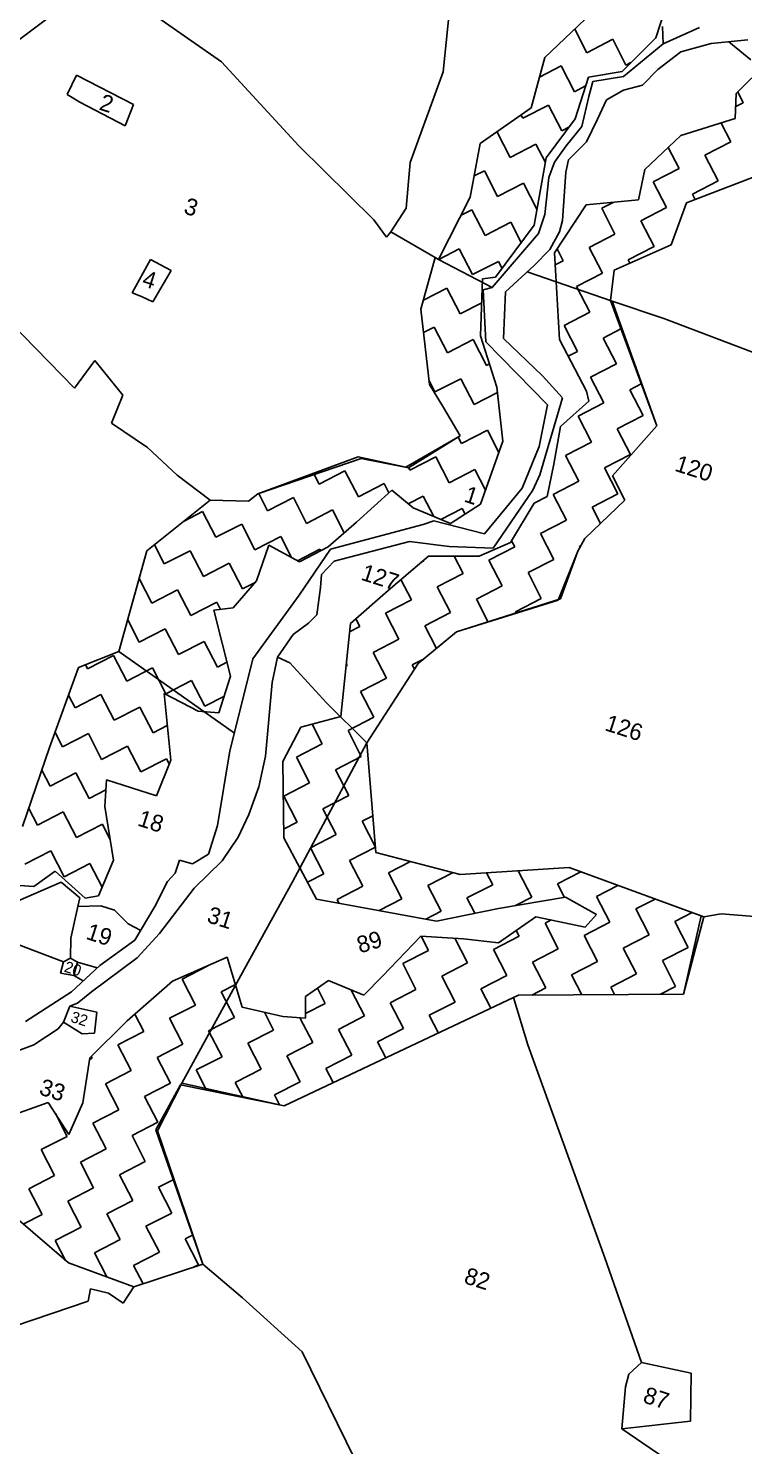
# Model space of a CAD drawing. Header units: metres. Extents: x 325249 to 329200, y 1813160 to 1816809.
# Drawn here: x 326518 to 327316, y 1814425 to 1816007 of the extents above; entities that cross this region are included whole.
import ezdxf
from ezdxf.enums import TextEntityAlignment as Align

# ---------------------------------------------------------------- set-up
doc = ezdxf.new("R2010")
doc.units = ezdxf.units.M
for name, color, linetype in [('POLY_HATCH', 12, 'Continuous'), ('POLY_PARCEL', 6, 'Continuous'), ('POLY_WATER', 4, 'Continuous'), ('TEXT_PARCEL', 7, 'Continuous'), ('V_BOUND_LINE', 7, 'Continuous')]:
    doc.layers.add(name, color=color, linetype=linetype)
doc.styles.add('TEXT_MAP', font='', dxfattribs={"height": 0.5})
doc.styles.get('TEXT_MAP').set_extended_font_data('Kruti Dev 050')

msp = doc.modelspace()

# ---------------------------------------------------------------- linework, layer by layer
at = {"layer": 'POLY_HATCH'}
for p, q in [((327161.6, 1816038.3), (327094.1, 1815974.2)), ((327218.1, 1815996.1), (327228.4, 1816028.2)), ((327180.3, 1815958.8), (327218.1, 1815996.1)), ((327094.1, 1815974.2), (327078.9, 1815918.3)), ((327142.9, 1815952.5), (327180.3, 1815958.8)), ((327343.1, 1815969.2), (327307.6, 1815934.1)), ((327127.9, 1815905.8), (327142.9, 1815952.5)), ((327307.6, 1815934.1), (327306.7, 1815906.1)), ((327078.9, 1815918.3), (327021.9, 1815878.5)), ((327095.7, 1815862.4), (327127.9, 1815905.8)), ((327306.7, 1815906.1), (327246, 1815887.1)), ((327021.9, 1815878.5), (327011, 1815818.5)), ((327246, 1815887.1), (327205.6, 1815849.5)), ((327082.3, 1815787.2), (327095.7, 1815862.4)), ((327205.6, 1815849.5), (327198.7, 1815815.4)), ((327252.4, 1815812.3), (327347, 1815848.7)), ((327011, 1815818.5), (326975.7, 1815748.8)), ((327198.7, 1815815.4), (327140.3, 1815809.8)), ((327140.3, 1815809.8), (327104.9, 1815756.4)), ((327235.2, 1815765.2), (327252.4, 1815812.3)), ((327039, 1815729.1), (327082.3, 1815787.2)), ((326971.9, 1815751), (326955.9, 1815693.5)), ((327104.9, 1815756.4), (327110.4, 1815659.7)), ((327171.6, 1815737.1), (327235.2, 1815765.2)), ((327167.4, 1815703.3), (327171.6, 1815737.1)), ((327022.5, 1815663.8), (327024.5, 1815727.3)), ((327024.5, 1815727.3), (327039, 1815729.1)), ((326955.9, 1815693.5), (326965.5, 1815609.4)), ((327219, 1815563.3), (327167.4, 1815703.3)), ((327040.7, 1815606.4), (327022.5, 1815663.8)), ((327110.4, 1815659.7), (327140.5, 1815602)), ((326965.5, 1815609.4), (326981.3, 1815583.8)), ((327047.2, 1815546.3), (327040.7, 1815606.4)), ((327140.5, 1815602), (327143.1, 1815591)), ((326981.3, 1815583.8), (326999.7, 1815552.1)), ((327143.1, 1815591), (327111.7, 1815562.7)), ((327111.7, 1815562.7), (327104.3, 1815520.6)), ((327169.5, 1815507.6), (327219, 1815563.3)), ((326999.7, 1815552.1), (326941.9, 1815516.3)), ((327022.5, 1815475.8), (327047.2, 1815546.3)), ((326889.2, 1815527), (326774, 1815487.3)), ((326941.9, 1815516.3), (326889.2, 1815527)), ((327104.3, 1815520.6), (327096.8, 1815484.6)), ((327183.5, 1815480.5), (327169.5, 1815507.6)), ((326774, 1815487.3), (326763.4, 1815479.3)), ((326883.9, 1815455.8), (326923.3, 1815491.5)), ((326923.3, 1815491.5), (326947.1, 1815472)), ((327096.8, 1815484.6), (327082.3, 1815477.1)), ((326720.9, 1815480.4), (326650.2, 1815423.8)), ((326763.4, 1815479.3), (326720.9, 1815480.4)), ((326947.1, 1815472), (326988.8, 1815454.4)), ((326988.8, 1815454.4), (327022.5, 1815475.8)), ((327082.3, 1815477.1), (327056, 1815433)), ((327138.8, 1815437.5), (327183.5, 1815480.5)), ((326852.5, 1815428.3), (326883.9, 1815455.8)), ((327131.1, 1815423.5), (327138.8, 1815437.5)), ((326650.2, 1815423.8), (326618.8, 1815311.5)), ((326772.6, 1815390.5), (326786.4, 1815430.1)), ((326786.4, 1815430.1), (326820.3, 1815411.7)), ((326820.3, 1815411.7), (326852.5, 1815428.3)), ((327056, 1815433), (327020.8, 1815417.9)), ((327109, 1815368.7), (327131.1, 1815423.5)), ((326964.2, 1815417.9), (326919.5, 1815379.6)), ((327020.8, 1815417.9), (326964.2, 1815417.9)), ((326746.4, 1815360.3), (326772.6, 1815390.5)), ((326919.5, 1815379.6), (326877.3, 1815342.6)), ((326725, 1815357.5), (326746.4, 1815360.3)), ((326743.4, 1815283.9), (326725, 1815357.5)), ((326995.8, 1815333.4), (327109, 1815368.7)), ((326877.3, 1815342.6), (326866.4, 1815239)), ((326952.8, 1815298.1), (326995.8, 1815333.4)), ((326618.8, 1815311.5), (326573.9, 1815293.8)), ((326573.9, 1815293.8), (326541.7, 1815204.4)), ((326895.7, 1815209.5), (326952.8, 1815298.1)), ((326730.3, 1815243), (326743.4, 1815283.9)), ((326676.8, 1815190.3), (326669.5, 1815264.7)), ((326669.5, 1815264.7), (326707.3, 1815245)), ((326707.3, 1815245), (326730.3, 1815243)), ((326866.4, 1815239), (326822, 1815226.9)), ((326822, 1815226.9), (326801.8, 1815188.9)), ((326541.7, 1815204.4), (326511.6, 1815116.1)), ((326905.8, 1815087.2), (326895.7, 1815209.5)), ((326660.8, 1815150.4), (326676.8, 1815190.3)), ((326801.8, 1815188.9), (326802.8, 1815103.7)), ((326603.3, 1815138.7), (326605.2, 1815168.2)), ((326605.2, 1815168.2), (326660.8, 1815150.4)), ((326613.1, 1815078.7), (326603.3, 1815138.7)), ((326802.8, 1815103.7), (326839.5, 1815035.3)), ((326999.6, 1815062.5), (326905.8, 1815087.2)), ((326596.1, 1815039), (326613.1, 1815078.7)), ((326524.1, 1815049.2), (326547.9, 1815066.3)), ((326547.9, 1815066.3), (326581.2, 1815036.2)), ((327121.3, 1815070.3), (326999.6, 1815062.5)), ((327268.6, 1815016.4), (327121.3, 1815070.3)), ((326468.4, 1815053.1), (326524.1, 1815049.2)), ((326581.2, 1815036.2), (326596.1, 1815039)), ((326839.5, 1815035.3), (326973.3, 1815010.6)), ((326973.3, 1815010.6), (327042.6, 1815024.8)), ((327042.6, 1815024.8), (327117.4, 1815037.2)), ((327117.4, 1815037.2), (327151.7, 1815018.2)), ((327084.1, 1815015.6), (327042.4, 1814986.5)), ((327139.1, 1815004), (327084.1, 1815015.6)), ((327151.7, 1815018.2), (327139.1, 1815004)), ((327248.7, 1814929.2), (327268.6, 1815016.4)), ((326955.8, 1814994), (326913.1, 1814949.1)), ((327003.4, 1814990.9), (326955.8, 1814994)), ((327042.4, 1814986.5), (327003.4, 1814990.9)), ((326739.9, 1814970.6), (326678.7, 1814943.7)), ((326756.4, 1814914.8), (326739.9, 1814970.6)), ((326853, 1814944.5), (326827, 1814926.5)), ((326892.2, 1814927.9), (326853, 1814944.5)), ((326913.1, 1814949.1), (326892.2, 1814927.9)), ((326678.7, 1814943.7), (326628.1, 1814899.3)), ((327064.9, 1814927.9), (327248.7, 1814929.2)), ((326801.7, 1814904.3), (326756.4, 1814914.8)), ((326803.2, 1814804.5), (327059.4, 1814925.3)), ((326827, 1814926.5), (326827.3, 1814902.2)), ((327059.4, 1814925.3), (327064.9, 1814927.9)), ((326628.1, 1814899.3), (326586.5, 1814858)), ((326827.3, 1814902.2), (326801.7, 1814904.3)), ((326586.5, 1814858), (326578.6, 1814808)), ((326660, 1814777.9), (326687.6, 1814827.9)), ((326687.6, 1814827.9), (326803.2, 1814804.5)), ((326540.2, 1814808.2), (326492.2, 1814791.2)), ((326563.1, 1814772.5), (326540.2, 1814808.2)), ((326578.6, 1814808), (326563.1, 1814772.5)), ((326712.5, 1814627.9), (326660, 1814777.9)), ((326459.1, 1814717.9), (326562.7, 1814629.4)), ((326562.7, 1814629.4), (326635.8, 1814602.6)), ((326635.8, 1814602.6), (326712.5, 1814627.9))]:
    msp.add_line(p, q, dxfattribs=at)
at = {"layer": 'POLY_HATCH', "linetype": 'Continuous'}
for p, q in [((327127.6, 1816006), (327141.1, 1815979.7)), ((327141.1, 1815979.7), (327169.9, 1815994.6)), ((327169.9, 1815994.6), (327184.7, 1815965.8)), ((327088.2, 1815952.5), (327112.3, 1815964.9)), ((327112.3, 1815964.9), (327127.1, 1815936.1)), ((327184.7, 1815965.8), (327190.3, 1815968.6)), ((327127.1, 1815936.1), (327139.7, 1815942.6)), ((327315.6, 1815923.8), (327309.4, 1815935.9)), ((327067.5, 1815910.3), (327069.5, 1815906.5)), ((327069.5, 1815906.5), (327098.3, 1815921.3)), ((327098.3, 1815921.3), (327113.1, 1815892.5)), ((327307.1, 1815919.5), (327315.6, 1815923.8)), ((327113.1, 1815892.5), (327121, 1815896.6)), ((327301.6, 1815880.2), (327290.8, 1815901.1)), ((327040.7, 1815891.6), (327055.5, 1815862.8)), ((327055.5, 1815862.8), (327084.3, 1815877.7)), ((327084.3, 1815877.7), (327094.8, 1815857.3)), ((327272.8, 1815865.4), (327301.6, 1815880.2)), ((327244, 1815850.5), (327231.9, 1815874)), ((327287.6, 1815836.6), (327272.8, 1815865.4)), ((327015.3, 1815842.1), (327026.7, 1815848)), ((327026.7, 1815848), (327041.5, 1815819.2)), ((327215.2, 1815835.7), (327244, 1815850.5)), ((327041.5, 1815819.2), (327070.3, 1815834)), ((327070.3, 1815834), (327085.1, 1815805.2)), ((327230, 1815806.9), (327215.2, 1815835.7)), ((327258.8, 1815821.7), (327287.6, 1815836.6)), ((327261.8, 1815815.9), (327258.8, 1815821.7)), ((327000.7, 1815798.2), (327012.7, 1815804.4)), ((327012.7, 1815804.4), (327027.5, 1815775.6)), ((327085.1, 1815805.2), (327085.6, 1815805.5)), ((327157.6, 1815806.1), (327170.4, 1815812.7)), ((327172.4, 1815777.3), (327157.6, 1815806.1)), ((327201.2, 1815792.1), (327230, 1815806.9)), ((327027.5, 1815775.6), (327056.3, 1815790.4)), ((327056.3, 1815790.4), (327067.9, 1815767.9)), ((327127.6, 1815790.6), (327128.8, 1815791.2)), ((327128.8, 1815791.2), (327128.4, 1815791.9)), ((327216, 1815763.3), (327201.2, 1815792.1)), ((327143.6, 1815762.4), (327172.4, 1815777.3)), ((326975.8, 1815748.9), (326998.7, 1815760.8)), ((326998.7, 1815760.8), (327013.6, 1815732)), ((327114.8, 1815747.6), (327107.9, 1815761)), ((327158.4, 1815733.6), (327143.6, 1815762.4)), ((327187.2, 1815748.5), (327216, 1815763.3)), ((327013.6, 1815732), (327042.4, 1815746.8)), ((327042.4, 1815746.8), (327046.4, 1815739)), ((327105.7, 1815742.9), (327114.8, 1815747.6)), ((327189.1, 1815744.8), (327187.2, 1815748.5)), ((327129.6, 1815718.8), (327158.4, 1815733.6)), ((326958.7, 1815703.7), (326984.8, 1815717.1)), ((326984.8, 1815717.1), (326999.6, 1815688.3)), ((327144.4, 1815690), (327129.6, 1815718.8)), ((326999.6, 1815688.3), (327023.7, 1815700.7)), ((327115.6, 1815675.2), (327144.4, 1815690)), ((326958.8, 1815667.4), (326970.8, 1815673.5)), ((326970.8, 1815673.5), (326985.6, 1815644.7)), ((327130.5, 1815646.4), (327115.6, 1815675.2)), ((326985.6, 1815644.7), (327014.4, 1815659.5)), ((327014.4, 1815659.5), (327029.2, 1815630.7)), ((327159.3, 1815661.2), (327179.1, 1815671.4)), ((327174.1, 1815632.4), (327159.3, 1815661.2)), ((327120.1, 1815641.1), (327130.5, 1815646.4)), ((327029.2, 1815630.7), (327032.5, 1815632.4)), ((327145.3, 1815617.6), (327174.1, 1815632.4)), ((326964.9, 1815614.1), (326971.6, 1815601.1)), ((326971.6, 1815601.1), (327000.4, 1815615.9)), ((327000.4, 1815615.9), (327015.2, 1815587.1)), ((327160.1, 1815588.8), (327145.3, 1815617.6)), ((327188.9, 1815603.6), (327201.7, 1815610.2)), ((327015.2, 1815587.1), (327041.3, 1815600.5)), ((327203.7, 1815574.8), (327188.9, 1815603.6)), ((327131.3, 1815574), (327160.1, 1815588.8)), ((327146.1, 1815545.2), (327131.3, 1815574)), ((327174.9, 1815560), (327203.7, 1815574.8)), ((326997.5, 1815550.8), (327001.3, 1815543.5)), ((327001.3, 1815543.5), (327030.1, 1815558.3)), ((327030.1, 1815558.3), (327042.8, 1815533.6)), ((327189.7, 1815531.2), (327174.9, 1815560)), ((327117.3, 1815530.3), (327146.1, 1815545.2)), ((327132.1, 1815501.5), (327117.3, 1815530.3)), ((327160.9, 1815516.4), (327189.7, 1815531.2)), ((326942.3, 1815516.5), (326943.7, 1815513.8)), ((326943.7, 1815513.8), (326972.5, 1815528.6)), ((326972.5, 1815528.6), (326987.3, 1815499.8)), ((326987.3, 1815499.8), (327016.1, 1815514.7)), ((327016.1, 1815514.7), (327028, 1815491.5)), ((327175.8, 1815487.6), (327160.9, 1815516.4)), ((326836.9, 1815509), (326842.4, 1815498.2)), ((326842.4, 1815498.2), (326871.2, 1815513)), ((326871.2, 1815513), (326886.1, 1815484.2)), ((326886.1, 1815484.2), (326914.9, 1815499)), ((326914.9, 1815499), (326920.2, 1815488.7)), ((327103.3, 1815486.7), (327132.1, 1815501.5)), ((326775, 1815487.7), (326784.8, 1815468.5)), ((326784.8, 1815468.5), (326813.6, 1815483.3)), ((326813.6, 1815483.3), (326828.4, 1815454.5)), ((326941.8, 1815476.4), (326958.5, 1815485)), ((326958.5, 1815485), (326970.2, 1815462.3)), ((327118.2, 1815457.9), (327103.3, 1815486.7)), ((327147, 1815472.7), (327175.8, 1815487.6)), ((326691.8, 1815457.1), (326712.4, 1815467.7)), ((326712.4, 1815467.7), (326727.2, 1815438.9)), ((326828.4, 1815454.5), (326857.3, 1815469.4)), ((326857.3, 1815469.4), (326870.3, 1815443.9)), ((326978.3, 1815458.8), (327002.1, 1815471)), ((327002.1, 1815471), (327005.3, 1815464.9)), ((327156.4, 1815454.5), (327147, 1815472.7)), ((326727.2, 1815438.9), (326756, 1815453.7)), ((326756, 1815453.7), (326770.8, 1815424.9)), ((327089.4, 1815443.1), (327118.2, 1815457.9)), ((326770.8, 1815424.9), (326799.6, 1815439.7)), ((326799.6, 1815439.7), (326811.6, 1815416.4)), ((327060.6, 1815428.3), (327057.1, 1815434.9)), ((327104.2, 1815414.3), (327089.4, 1815443.1)), ((326658.6, 1815430.5), (326669.6, 1815409.2)), ((326669.6, 1815409.2), (326698.4, 1815424)), ((326698.4, 1815424), (326713.2, 1815395.2)), ((326818.2, 1815412.8), (326843.3, 1815425.7)), ((326843.3, 1815425.7), (326844.2, 1815424)), ((327031.8, 1815413.4), (327060.6, 1815428.3)), ((327133, 1815429.1), (327134.6, 1815429.9)), ((327133.6, 1815428), (327133, 1815429.1)), ((326713.2, 1815395.2), (326742, 1815410.1)), ((326742, 1815410.1), (326756.9, 1815381.3)), ((326955.9, 1815410.8), (326959.3, 1815412.6)), ((326959.3, 1815412.6), (326958.9, 1815413.4)), ((327003, 1815398.6), (326993, 1815417.9)), ((327046.6, 1815384.6), (327031.8, 1815413.4)), ((327075.4, 1815399.5), (327104.2, 1815414.3)), ((326641.6, 1815392.9), (326655.6, 1815365.6)), ((326756.9, 1815381.3), (326770.9, 1815388.5)), ((326945.3, 1815369), (326933.6, 1815391.7)), ((326974.2, 1815383.8), (327003, 1815398.6)), ((327090.2, 1815370.7), (327075.4, 1815399.5)), ((326655.6, 1815365.6), (326684.4, 1815380.4)), ((326684.4, 1815380.4), (326699.3, 1815351.6)), ((326989, 1815355), (326974.2, 1815383.8)), ((327017.8, 1815369.8), (327046.6, 1815384.6)), ((326699.3, 1815351.6), (326728.1, 1815366.4)), ((326728.1, 1815366.4), (326732.2, 1815358.4)), ((326916.5, 1815354.1), (326945.3, 1815369)), ((327030.9, 1815344.3), (327017.8, 1815369.8)), ((327061.4, 1815355.8), (327090.2, 1815370.7)), ((327062.3, 1815354.1), (327061.4, 1815355.8)), ((326628.8, 1815347), (326641.7, 1815322)), ((326887.7, 1815339.3), (326883.3, 1815347.9)), ((326931.4, 1815325.3), (326916.5, 1815354.1)), ((326960.2, 1815340.2), (326989, 1815355)), ((326973.2, 1815314.8), (326960.2, 1815340.2)), ((326641.7, 1815322), (326670.5, 1815336.8)), ((326670.5, 1815336.8), (326685.3, 1815308)), ((326876.3, 1815333.5), (326887.7, 1815339.3)), ((326902.6, 1815310.5), (326931.4, 1815325.3)), ((326685.3, 1815308), (326714.1, 1815322.8)), ((326714.1, 1815322.8), (326728.9, 1815294)), ((326917.4, 1815281.7), (326902.6, 1815310.5)), ((326581.7, 1815296.9), (326584, 1815292.3)), ((326584, 1815292.3), (326612.9, 1815307.1)), ((326612.9, 1815307.1), (326627.7, 1815278.3)), ((326627.7, 1815278.3), (326656.5, 1815293.2)), ((326656.5, 1815293.2), (326671.3, 1815264.4)), ((326728.9, 1815294), (326739.5, 1815299.5)), ((326872.3, 1815294.9), (326873.8, 1815295.7)), ((326873.8, 1815295.7), (326872.6, 1815298)), ((326946.2, 1815296.5), (326958.8, 1815303)), ((326948.7, 1815291.7), (326946.2, 1815296.5)), ((326671.3, 1815264.4), (326700.1, 1815279.2)), ((326700.1, 1815279.2), (326714.9, 1815250.4)), ((326888.6, 1815266.9), (326917.4, 1815281.7)), ((326562.8, 1815262.9), (326570.1, 1815248.7)), ((326570.1, 1815248.7), (326598.9, 1815263.5)), ((326598.9, 1815263.5), (326613.7, 1815234.7)), ((326714.9, 1815250.4), (326736.1, 1815261.3)), ((326903.4, 1815238.1), (326888.6, 1815266.9)), ((326613.7, 1815234.7), (326642.5, 1815249.5)), ((326642.5, 1815249.5), (326657.3, 1815220.7)), ((326845.8, 1815208.4), (326834.5, 1815230.3)), ((326874.6, 1815223.3), (326903.4, 1815238.1)), ((326547.8, 1815221.2), (326556.1, 1815205.1)), ((326556.1, 1815205.1), (326584.9, 1815219.9)), ((326584.9, 1815219.9), (326599.7, 1815191.1)), ((326657.3, 1815220.7), (326673, 1815228.8)), ((326889.4, 1815194.5), (326874.6, 1815223.3)), ((326599.7, 1815191.1), (326628.5, 1815205.9)), ((326628.5, 1815205.9), (326643.3, 1815177.1)), ((326817, 1815193.6), (326845.8, 1815208.4)), ((326643.3, 1815177.1), (326672.1, 1815191.9)), ((326672.1, 1815191.9), (326675.1, 1815186.1)), ((326831.8, 1815164.8), (326817, 1815193.6)), ((326860.6, 1815179.6), (326889.4, 1815194.5)), ((326533.1, 1815179), (326542.1, 1815161.4)), ((326542.1, 1815161.4), (326570.9, 1815176.3)), ((326570.9, 1815176.3), (326585.7, 1815147.5)), ((326875.4, 1815150.8), (326860.6, 1815179.6)), ((326585.7, 1815147.5), (326604.5, 1815157.1)), ((326803, 1815150), (326831.8, 1815164.8)), ((326817.8, 1815121.2), (326803, 1815150)), ((326846.6, 1815136), (326875.4, 1815150.8)), ((326518.6, 1815136.4), (326528.1, 1815117.8)), ((326861.5, 1815107.2), (326846.6, 1815136)), ((326528.1, 1815117.8), (326556.9, 1815132.6)), ((326556.9, 1815132.6), (326571.8, 1815103.8)), ((326571.8, 1815103.8), (326600.6, 1815118.7)), ((326600.6, 1815118.7), (326609.4, 1815101.5)), ((326802.6, 1815113.4), (326817.8, 1815121.2)), ((326890.3, 1815122), (326902.4, 1815128.3)), ((326905.1, 1815093.2), (326890.3, 1815122)), ((326832.7, 1815092.4), (326861.5, 1815107.2)), ((326514.1, 1815074.2), (326543, 1815089)), ((326543, 1815089), (326557.8, 1815060.2)), ((326847.5, 1815063.6), (326832.7, 1815092.4)), ((326876.3, 1815078.4), (326905.1, 1815093.2)), ((326557.8, 1815060.2), (326586.6, 1815075)), ((326586.6, 1815075), (326600.2, 1815048.6)), ((326891.1, 1815049.6), (326876.3, 1815078.4)), ((326919.9, 1815064.4), (326944.4, 1815077.1)), ((326829.3, 1815054.3), (326847.5, 1815063.6)), ((326934.7, 1815035.6), (326919.9, 1815064.4)), ((326963.5, 1815050.5), (326991.3, 1815064.7)), ((327036, 1815051.3), (327029.2, 1815064.4)), ((327064.8, 1815066.1), (327066.1, 1815066.8)), ((327079.6, 1815037.3), (327064.8, 1815066.1)), ((327108.4, 1815052.1), (327134.4, 1815065.5)), ((326862.3, 1815034.8), (326891.1, 1815049.6)), ((326978.4, 1815021.7), (326963.5, 1815050.5)), ((327007.2, 1815036.5), (327036, 1815051.3)), ((327116.2, 1815037), (327108.4, 1815052.1)), ((327152, 1815038.2), (327175.8, 1815050.4)), ((326864.4, 1815030.7), (326862.3, 1815034.8)), ((326909.2, 1815022.5), (326934.7, 1815035.6)), ((327016, 1815019.4), (327007.2, 1815036.5)), ((327061.4, 1815028), (327079.6, 1815037.3)), ((327166.8, 1815009.4), (327152, 1815038.2)), ((327195.7, 1815024.2), (327217.2, 1815035.3)), ((327210.5, 1814995.4), (327195.7, 1815024.2)), ((326961.3, 1815012.9), (326978.4, 1815021.7)), ((327094.4, 1815008.5), (327101.2, 1815012)), ((327109.2, 1814979.7), (327094.4, 1815008.5)), ((327138, 1814994.5), (327166.8, 1815009.4)), ((327239.3, 1815010.2), (327258.5, 1815020.1)), ((327254.1, 1814981.4), (327239.3, 1815010.2)), ((326964.4, 1814978), (326956.2, 1814994)), ((327036.8, 1814978.9), (327065.6, 1814993.7)), ((327065.6, 1814993.7), (327062.2, 1815000.3)), ((327152.9, 1814965.7), (327138, 1814994.5)), ((327181.7, 1814980.6), (327210.5, 1814995.4)), ((326935.6, 1814963.2), (326964.4, 1814978)), ((327008, 1814964), (326993.9, 1814991.5)), ((327051.6, 1814950.1), (327036.8, 1814978.9)), ((327080.4, 1814964.9), (327109.2, 1814979.7)), ((327196.5, 1814951.8), (327181.7, 1814980.6)), ((327225.3, 1814966.6), (327254.1, 1814981.4)), ((326689.5, 1814945.8), (326718.3, 1814960.7)), ((326718.3, 1814960.7), (326718.1, 1814961)), ((326950.4, 1814934.4), (326935.6, 1814963.2)), ((326979.2, 1814949.2), (327008, 1814964)), ((327095.3, 1814936.1), (327080.4, 1814964.9)), ((327124.1, 1814950.9), (327152.9, 1814965.7)), ((327240.1, 1814937.8), (327225.3, 1814966.6)), ((326704.3, 1814917), (326689.5, 1814945.8)), ((326994, 1814920.4), (326979.2, 1814949.2)), ((327022.8, 1814935.2), (327051.6, 1814950.1)), ((327135.6, 1814928.4), (327124.1, 1814950.9)), ((327167.7, 1814936.9), (327196.5, 1814951.8)), ((326733.1, 1814931.9), (326749, 1814940)), ((326747.9, 1814903.1), (326733.1, 1814931.9)), ((326849.2, 1814918.7), (326840.4, 1814935.8)), ((326878, 1814933.6), (326878.3, 1814933.7)), ((326892.8, 1814904.8), (326878, 1814933.6)), ((326921.6, 1814919.6), (326950.4, 1814934.4)), ((327034.1, 1814913.4), (327022.8, 1814935.2)), ((327079.6, 1814928), (327095.3, 1814936.1)), ((327171.9, 1814928.7), (327167.7, 1814936.9)), ((327223.1, 1814929), (327240.1, 1814937.8)), ((326675.5, 1814902.2), (326704.3, 1814917)), ((326827.2, 1814907.4), (326849.2, 1814918.7)), ((326936.4, 1814890.8), (326921.6, 1814919.6)), ((326965.2, 1814905.6), (326994, 1814920.4)), ((326646.7, 1814887.4), (326636.7, 1814906.9)), ((326690.3, 1814873.4), (326675.5, 1814902.2)), ((326719.1, 1814888.2), (326747.9, 1814903.1)), ((326791.6, 1814889.1), (326781.3, 1814909)), ((326835.2, 1814875.1), (326821, 1814902.7)), ((326864, 1814889.9), (326892.8, 1814904.8)), ((326975.4, 1814885.7), (326965.2, 1814905.6)), ((326617.9, 1814872.6), (326646.7, 1814887.4)), ((326734, 1814859.4), (326719.1, 1814888.2)), ((326762.8, 1814874.3), (326791.6, 1814889.1)), ((326878.8, 1814861.1), (326864, 1814889.9)), ((326907.6, 1814876), (326936.4, 1814890.8)), ((326632.7, 1814843.8), (326617.9, 1814872.6)), ((326661.5, 1814858.6), (326690.3, 1814873.4)), ((326777.6, 1814845.5), (326762.8, 1814874.3)), ((326806.4, 1814860.3), (326835.2, 1814875.1)), ((326916.8, 1814858.1), (326907.6, 1814876)), ((326586.2, 1814856.3), (326589.1, 1814857.8)), ((326589.1, 1814857.8), (326588.1, 1814859.6)), ((326676.4, 1814829.8), (326661.5, 1814858.6)), ((326705.2, 1814844.6), (326734, 1814859.4)), ((326821.2, 1814831.5), (326806.4, 1814860.3)), ((326850, 1814846.3), (326878.8, 1814861.1)), ((326603.9, 1814829), (326632.7, 1814843.8)), ((326716.8, 1814822), (326705.2, 1814844.6)), ((326748.8, 1814830.6), (326777.6, 1814845.5)), ((326858.2, 1814830.4), (326850, 1814846.3)), ((326618.8, 1814800.1), (326603.9, 1814829)), ((326647.6, 1814815), (326676.4, 1814829.8)), ((326757.5, 1814813.8), (326748.8, 1814830.6)), ((326792.4, 1814816.7), (326821.2, 1814831.5)), ((326662.4, 1814786.2), (326647.6, 1814815)), ((326798.1, 1814805.5), (326792.4, 1814816.7)), ((326561.1, 1814770.5), (326548.1, 1814795.9)), ((326590, 1814785.3), (326618.8, 1814800.1)), ((326532.3, 1814755.7), (326561.1, 1814770.5)), ((326604.8, 1814756.5), (326590, 1814785.3)), ((326633.6, 1814771.3), (326662.4, 1814786.2)), ((326648.4, 1814742.5), (326633.6, 1814771.3)), ((326547.2, 1814726.9), (326532.3, 1814755.7)), ((326576, 1814741.7), (326604.8, 1814756.5)), ((326590.8, 1814712.9), (326576, 1814741.7)), ((326619.6, 1814727.7), (326648.4, 1814742.5)), ((326518.4, 1814712.1), (326547.2, 1814726.9)), ((326634.4, 1814698.9), (326619.6, 1814727.7)), ((326533.2, 1814683.3), (326518.4, 1814712.1)), ((326562, 1814698.1), (326590.8, 1814712.9)), ((326663.2, 1814713.7), (326679.5, 1814722.1)), ((326678, 1814684.9), (326663.2, 1814713.7)), ((326576.8, 1814669.3), (326562, 1814698.1)), ((326605.6, 1814684.1), (326634.4, 1814698.9)), ((326512.2, 1814672.5), (326533.2, 1814683.3)), ((326620.4, 1814655.3), (326605.6, 1814684.1)), ((326649.2, 1814670.1), (326678, 1814684.9)), ((326548, 1814654.4), (326576.8, 1814669.3)), ((326664.1, 1814641.3), (326649.2, 1814670.1)), ((326692.9, 1814656.1), (326701.2, 1814660.4)), ((326559.5, 1814632.1), (326548, 1814654.4)), ((326591.6, 1814640.5), (326620.4, 1814655.3)), ((326707.7, 1814627.3), (326692.9, 1814656.1)), ((326605.4, 1814613.7), (326591.6, 1814640.5)), ((326635.3, 1814626.5), (326664.1, 1814641.3)), ((326645.9, 1814605.9), (326635.3, 1814626.5)), ((326702.2, 1814624.5), (326707.7, 1814627.3))]:
    msp.add_line(p, q, dxfattribs=at)
at = {"layer": 'POLY_PARCEL'}
for p, q in [((326980.9, 1815958.5), (326992.4, 1816071.2)), ((326733.3, 1815969.5), (326609.3, 1816056.2)), ((327225.6, 1816009), (327226.3, 1815989.7)), ((327299.4, 1815991.9), (327323.9, 1815971.7)), ((326819.7, 1815875.6), (326733.3, 1815969.5)), ((326944.1, 1815857.1), (326980.9, 1815958.5)), ((326561.4, 1815932.9), (326571.6, 1815954.5)), ((326571.6, 1815954.5), (326635.4, 1815921.8)), ((326575.4, 1815924.6), (326561.4, 1815932.9)), ((326625.9, 1815897.9), (326575.4, 1815924.6)), ((326635.4, 1815921.8), (326625.9, 1815897.9)), ((326625.9, 1815897.9), (326625.9, 1815897.9)), ((326903.4, 1815793.3), (326819.7, 1815875.6)), ((326939.6, 1815806.2), (326944.1, 1815857.1)), ((326922.5, 1815779.7), (326939.6, 1815806.2)), ((326917.4, 1815773.8), (326903.4, 1815793.3)), ((326922.5, 1815779.7), (326917.4, 1815773.8)), ((326971.9, 1815751), (326922.5, 1815779.7)), ((326955.9, 1815693.5), (326971.9, 1815751)), ((326975.7, 1815748.8), (326971.9, 1815751)), ((326633.9, 1815711.7), (326654.4, 1815748.9)), ((326654.4, 1815748.9), (326654.4, 1815748.9)), ((326654.4, 1815748.9), (326677.1, 1815736.5)), ((326677.1, 1815736.5), (326656.8, 1815701.8)), ((327035.4, 1815717.5), (326975.7, 1815748.8)), ((326446.1, 1815731.6), (326569.6, 1815605.5)), ((327074.5, 1815735.1), (327169.4, 1815702.6)), ((326644.3, 1815707.5), (326633.9, 1815711.7)), ((326656.8, 1815701.8), (326644.3, 1815707.5)), ((326965.5, 1815609.4), (326955.9, 1815693.5)), ((327169.4, 1815702.6), (327226.9, 1815682.9)), ((327219, 1815563.3), (327169.4, 1815702.6)), ((327226.9, 1815682.9), (327336.5, 1815641.5)), ((326569.6, 1815605.5), (326592, 1815636.1)), ((326592, 1815636.1), (326623.4, 1815597.5)), ((326981.3, 1815583.8), (326965.5, 1815609.4)), ((326623.4, 1815597.5), (326610.8, 1815566.3)), ((326999.7, 1815552.1), (326981.3, 1815583.8)), ((326610.8, 1815566.3), (326650.9, 1815539.2)), ((327169.5, 1815507.6), (327219, 1815563.3)), ((326939.1, 1815517.2), (326999.7, 1815552.1)), ((326650.9, 1815539.2), (326683.9, 1815508.4)), ((326774, 1815487.3), (326885.9, 1815528.8)), ((326885.9, 1815528.8), (326939.1, 1815517.2)), ((326683.9, 1815508.4), (326720.9, 1815480.4)), ((327183.5, 1815480.5), (327169.5, 1815507.6)), ((326763.4, 1815479.3), (326774, 1815487.3)), ((326650.2, 1815423.8), (326720.9, 1815480.4)), ((326720.9, 1815480.4), (326763.4, 1815479.3)), ((327138.8, 1815437.5), (327183.5, 1815480.5)), ((327131.1, 1815423.5), (327138.8, 1815437.5)), ((326618.8, 1815311.5), (326650.2, 1815423.8)), ((327111.7, 1815370.1), (327131.1, 1815423.5)), ((326995.8, 1815333.4), (327111.7, 1815370.1)), ((326952.8, 1815298.1), (326995.8, 1815333.4)), ((326573.9, 1815293.8), (326618.8, 1815311.5)), ((326618.8, 1815311.5), (326747.8, 1815220.5)), ((326541.7, 1815204.4), (326573.9, 1815293.8)), ((326809.7, 1815298.8), (326796, 1815305.3)), ((326850.5, 1815254.1), (326809.7, 1815298.8)), ((326895.7, 1815209.5), (326952.8, 1815298.1)), ((326895.7, 1815209.5), (326850.5, 1815254.1)), ((326511.6, 1815116.1), (326541.7, 1815204.4)), ((326812.8, 1815054.4), (326895.7, 1815209.5)), ((326895.7, 1815209.5), (326905.8, 1815087.2)), ((326905.8, 1815087.2), (326999.6, 1815062.5)), ((326999.6, 1815062.5), (327121.3, 1815070.3)), ((327121.3, 1815070.3), (327271.4, 1815015.5)), ((326506.5, 1815033.3), (326554.6, 1815054)), ((326554.6, 1815054), (326575.4, 1815036.8)), ((326759, 1814957.3), (326812.8, 1815054.4)), ((326573.3, 1815026.9), (326565.5, 1814991.8)), ((326575.4, 1815036.8), (326573.3, 1815026.9)), ((326573.3, 1815026.9), (326598.9, 1815027.8)), ((326598.9, 1815027.8), (326613.9, 1815022.9)), ((326613.9, 1815022.9), (326629.3, 1815007.5)), ((327271.4, 1815015.5), (327248.7, 1814929.2)), ((327271.4, 1815015.5), (327290.8, 1815018.7)), ((327290.8, 1815018.7), (327427.7, 1815008.3)), ((326629.3, 1815007.5), (326643.3, 1815000.3)), ((326557, 1814965.2), (326507.4, 1814984.1)), ((326565.5, 1814991.8), (326565.1, 1814969.4)), ((326557, 1814965.2), (326553.8, 1814952.7)), ((326565.1, 1814969.4), (326557, 1814965.2)), ((326565.1, 1814969.4), (326572.7, 1814964.7)), ((326568.8, 1814950.1), (326572.7, 1814964.7)), ((326572.7, 1814964.7), (326594.8, 1814958.6)), ((326553.8, 1814952.7), (326568.8, 1814950.1)), ((326568.8, 1814950.1), (326579.1, 1814944.1)), ((326689, 1814829.8), (326759, 1814957.3)), ((327248.7, 1814929.2), (327064.9, 1814927.9)), ((326564.4, 1814915.9), (326594.2, 1814909.1)), ((327059.4, 1814925.3), (326803.2, 1814804.5)), ((327064.9, 1814927.9), (327059.4, 1814925.3)), ((327059.4, 1814925.3), (327075.2, 1814872.5)), ((326578.1, 1814884.8), (326557.2, 1814898)), ((326594.2, 1814909.1), (326591.9, 1814885.7)), ((326591.9, 1814885.7), (326578.1, 1814884.8)), ((327075.2, 1814872.5), (327161.1, 1814635)), ((326689, 1814829.8), (326662, 1814776.5)), ((326803.2, 1814804.5), (326689, 1814829.8)), ((326662, 1814776.5), (326712.5, 1814627.9)), ((326459.1, 1814717.9), (326562.7, 1814629.4)), ((326562.7, 1814629.4), (326635.8, 1814602.6)), ((327161.1, 1814635), (327202.2, 1814518)), ((326635.8, 1814602.6), (326712.5, 1814627.9)), ((326712.5, 1814627.9), (326756.9, 1814590.2)), ((326587.4, 1814600.2), (326584.7, 1814586.6)), ((326607.2, 1814595.6), (326587.4, 1814600.2)), ((326635.8, 1814602.6), (326623.9, 1814584.2)), ((326584.7, 1814586.6), (326416.7, 1814529.9)), ((326623.9, 1814584.2), (326607.2, 1814595.6)), ((326756.9, 1814590.2), (326823.5, 1814530.1)), ((326823.5, 1814530.1), (326904.1, 1814365.4)), ((327187.8, 1814505.2), (327202.2, 1814518)), ((327202.2, 1814518), (327257.3, 1814506.2)), ((327184, 1814490.9), (327187.8, 1814505.2)), ((327257.3, 1814506.2), (327256.6, 1814452.8)), ((327179.9, 1814444), (327184, 1814490.9)), ((327256.6, 1814452.8), (327179.9, 1814444)), ((327179.9, 1814444), (327323.6, 1814346.7))]:
    msp.add_line(p, q, dxfattribs=at)
at = {"layer": 'POLY_WATER'}
for p, q in [((327226.3, 1815989.7), (327266.7, 1816007.7)), ((327182.1, 1815953), (327226.3, 1815989.7)), ((327279.8, 1815989.9), (327245.9, 1815980.6)), ((327320.7, 1815994), (327279.8, 1815989.9)), ((327245.9, 1815980.6), (327220.1, 1815960.8)), ((327220.1, 1815960.8), (327203.3, 1815943.5)), ((327143.3, 1815930.9), (327147.9, 1815947.5)), ((327147.9, 1815947.5), (327182.1, 1815953)), ((327203.3, 1815943.5), (327182.1, 1815938)), ((327135.5, 1815897.5), (327143.3, 1815930.9)), ((327162.8, 1815927), (327153, 1815905.6)), ((327182.1, 1815938), (327162.8, 1815927)), ((327117.8, 1815875.8), (327135.5, 1815897.5)), ((327153, 1815905.6), (327140.5, 1815880.1)), ((327140.5, 1815880.1), (327120.4, 1815860)), ((327104.8, 1815857.7), (327117.8, 1815875.8)), ((327098.5, 1815840.3), (327104.8, 1815857.7)), ((327117.5, 1815846.5), (327113.8, 1815792.3)), ((327120.4, 1815860), (327117.5, 1815846.5)), ((327094, 1815799.3), (327098.5, 1815840.3)), ((327087.1, 1815777.8), (327094, 1815799.3)), ((327113.8, 1815792.3), (327110.5, 1815779.7)), ((327035.4, 1815717.5), (327087.1, 1815777.8)), ((327110.5, 1815779.7), (327099.9, 1815760.1)), ((327099.9, 1815760.1), (327082.1, 1815742.1)), ((327082.1, 1815742.1), (327050.3, 1815712.7)), ((327025.2, 1815715), (327035.4, 1815717.5)), ((327028.3, 1815657.2), (327025.2, 1815715)), ((327050.3, 1815712.7), (327048.1, 1815660.9)), ((327097.2, 1815586.9), (327028.3, 1815657.2)), ((327048.1, 1815660.9), (327091.6, 1815619)), ((327091.6, 1815619), (327114, 1815594.5)), ((327114, 1815594.5), (327088.5, 1815508.5)), ((327088, 1815540.2), (327097.2, 1815586.9)), ((327068.8, 1815493.9), (327088, 1815540.2)), ((327088.5, 1815508.5), (327080.9, 1815491.5)), ((327026.9, 1815442.7), (327068.8, 1815493.9)), ((327080.9, 1815491.5), (327036.4, 1815426.8)), ((326855.2, 1815425.8), (326958.3, 1815453.2)), ((326958.3, 1815453.2), (326970.4, 1815457.2)), ((326970.4, 1815457.2), (327026.9, 1815442.7)), ((326820.1, 1815374.5), (326855.2, 1815425.8)), ((326943.1, 1815434.4), (326859.1, 1815412.4)), ((326987.4, 1815428.8), (326943.1, 1815434.4)), ((327036.4, 1815426.8), (326987.4, 1815428.8)), ((326859.1, 1815412.4), (326844.9, 1815397.5)), ((326844.9, 1815397.5), (326843.8, 1815382.8)), ((326768.5, 1815303.3), (326820.1, 1815374.5)), ((326843.8, 1815382.8), (326839.8, 1815352.4)), ((326830.4, 1815343.2), (326813.4, 1815330.6)), ((326839.8, 1815352.4), (326830.4, 1815343.2)), ((326813.4, 1815330.6), (326796, 1815305.3)), ((326758, 1815261.4), (326768.5, 1815303.3)), ((326796, 1815305.3), (326789.8, 1815277.1)), ((326789.8, 1815277.1), (326782.5, 1815194.7)), ((326742.9, 1815200.7), (326758, 1815261.4)), ((326729.1, 1815117.4), (326742.9, 1815200.7)), ((326782.5, 1815194.7), (326775.1, 1815160.4)), ((326775.1, 1815160.4), (326763.8, 1815129.5)), ((326763.8, 1815129.5), (326752.2, 1815104.5)), ((326718.9, 1815085.4), (326729.1, 1815117.4)), ((326752.2, 1815104.5), (326734.3, 1815077.8)), ((326681.8, 1815064.2), (326686.4, 1815078.6)), ((326686.4, 1815078.6), (326701, 1815074.6)), ((326701, 1815074.6), (326718.9, 1815085.4)), ((326734.3, 1815077.8), (326703, 1815047.6)), ((326673.1, 1815054.8), (326681.8, 1815064.2)), ((326659.1, 1815026.9), (326673.1, 1815054.8)), ((326703, 1815047.6), (326664.4, 1814996.7)), ((326636.9, 1814989.5), (326659.1, 1815026.9)), ((326664.4, 1814996.7), (326639.2, 1814969.6)), ((326597.6, 1814961.2), (326636.9, 1814989.5)), ((326565.9, 1814931.8), (326597.6, 1814961.2)), ((326639.2, 1814969.6), (326588.3, 1814931.9)), ((326514.9, 1814898.5), (326565.9, 1814931.8)), ((326588.3, 1814931.9), (326572.6, 1814919)), ((326564.4, 1814915.9), (326557.2, 1814898)), ((326572.6, 1814919), (326564.4, 1814915.9)), ((326557.2, 1814898), (326551.2, 1814890.6)), ((326551.2, 1814890.6), (326523.9, 1814872.7)), ((326523.9, 1814872.7), (326503.4, 1814864.9))]:
    msp.add_line(p, q, dxfattribs=at)
at = {"layer": 'V_BOUND_LINE'}
msp.add_line((326474.3, 1815969.1), (326593.8, 1816059.3), dxfattribs=at)

# ---------------------------------------------------------------- texts
at = {"layer": 'TEXT_PARCEL', "style": 'TEXT_MAP'}
for s, height, rotation, p in [('2', 18.7, 342.232, (326605.4, 1815923.3)), ('3', 18.7, 342.232, (326699.7, 1815807.5)), ('4', 18.7, 342.232, (326653.2, 1815726.5)), ('120', 18.66, 342.232, (327260.7, 1815515.9)), ('1', 18.7, 342.232, (327012.4, 1815485.8)), ('127', 18.66, 342.232, (326910.6, 1815394.5)), ('126', 18.66, 342.232, (327182.7, 1815226.4)), ('18', 18.66, 342.232, (326654.8, 1815122.2)), ('31', 18.66, 342.232, (326732.1, 1815014.5)), ('19', 18.66, 342.232, (326597.2, 1814995.7)), ('89', 18.66, 17.2006, (326898.4, 1814987.5)), ('20', 12.44, 342.232, (326567.7, 1814957.6)), ('32', 12.44, 342.232, (326574.9, 1814901.7)), ('33', 18.66, 342.232, (326544.9, 1814822.3)), ('82', 18.66, 342.232, (327018.9, 1814611.7)), ('87', 18.66, 342.232, (327218.6, 1814478.6))]:
    msp.add_text(s, height=height, rotation=rotation, dxfattribs=at).set_placement(p, align=Align.MIDDLE)

doc.saveas('drawing.dxf')
